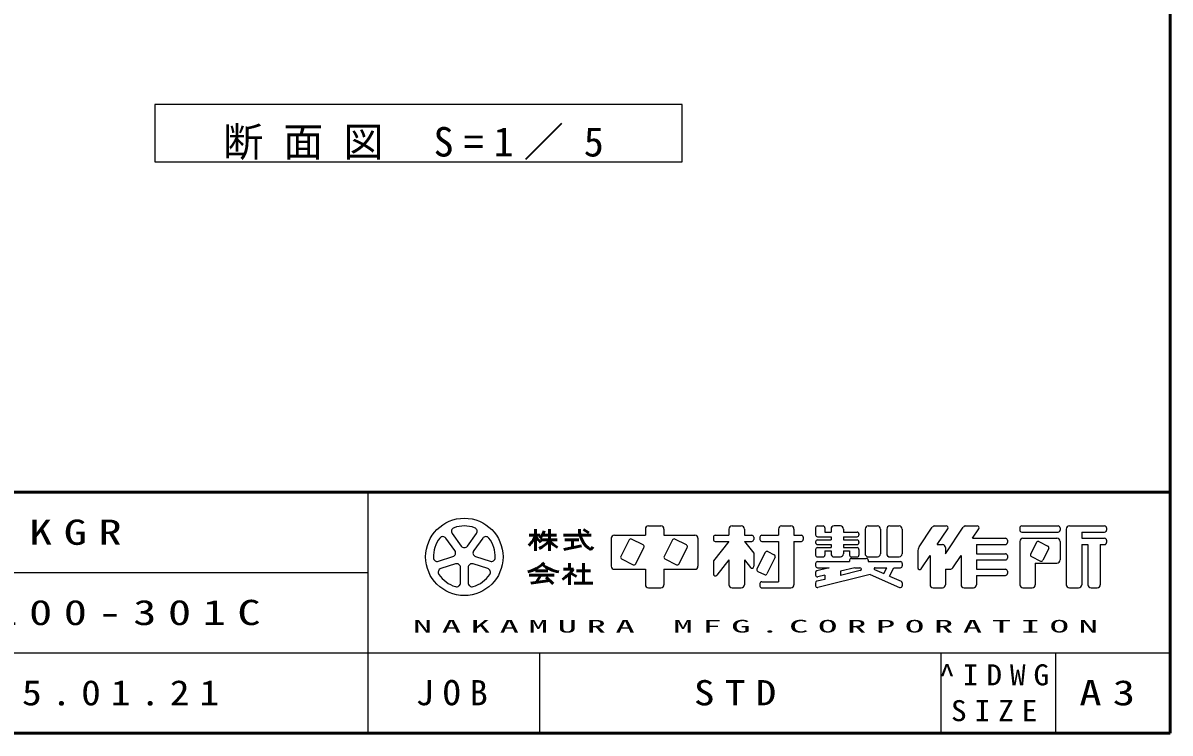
# Model space of a CAD drawing. Units: millimetres, scale not verified, with parts at other scales. Extents: x -3908 to 0, y -198 to 2670.
# Drawn here: x -1001 to 0, y 0 to 619 of the extents above; entities that cross this region are included whole.
import ezdxf

# ---------------------------------------------------------------- set-up
doc = ezdxf.new("R2010")
doc.units = ezdxf.units.MM
doc.layers.add('A3図枠', color=7, linetype='Continuous', lineweight=25)
doc.layers.add('補助', color=2, linetype='Continuous', lineweight=13)
doc.layers.add('図面プロファイル', color=7, linetype='Continuous')
doc.styles.add('ＭＳ ゴシック', font='')
doc.styles.get('ＭＳ ゴシック').set_extended_font_data('MS Gothic')

msp = doc.modelspace()

# ---------------------------------------------------------------- linework, layer by layer
at = {"layer": 'A3図枠', "lineweight": 50}
for p, q in [((0, 0), (0, 2670)), ((-3850, 210), (0, 210)), ((-559.01, 172.533), (-549.56, 172.533)), ((-553.61, 177.933), (-553.61, 159.033)), ((-547.686, 172.533), (-535.25, 172.533)), ((-541.46, 177.933), (-541.46, 159.033)), ((-529.31, 172.533), (-505.01, 172.533)), ((-507.186, 174.669), (-511.597, 177.61)), ((-549.155, 168.483), (-534.71, 168.483)), ((-528.886, 160.198), (-513.533, 163.268)), ((-527.96, 168.483), (-515.81, 168.483)), ((-521.21, 168.483), (-521.21, 161.733)), ((-553.61, 141.483), (-542.81, 141.483)), ((-529.31, 142.833), (-520.512, 142.833)), ((-523.91, 148.233), (-523.91, 142.833)), ((-517.835, 141.483), (-505.685, 141.483)), ((-511.76, 148.233), (-511.76, 130.683)), ((-559.01, 137.838), (-537.41, 137.838)), ((-557.65, 130.675), (-541.126, 133.035)), ((-548.992, 137.838), (-552.887, 131.355)), ((-544.16, 136.069), (-538.098, 130.008)), ((-523.91, 139.099), (-523.91, 129.333)), ((-523.405, 139.605), (-517.961, 136.462)), ((-519.86, 130.683), (-503.66, 130.683)), ((-3850, 0), (0, 0))]:
    msp.add_line(p, q, dxfattribs=at)
at = {"layer": 'A3図枠', "color": 211}
for p, q in [((-700, 210), (-700, 0)), ((-1875, 140), (-700, 140)), ((-2425, 70), (0, 70)), ((-200, 70), (-200, 0))]:
    msp.add_line(p, q, dxfattribs=at)
at = {"layer": 'A3図枠'}
for p, q in [((-455.06, 180.633), (-444.26, 180.633)), ((-382.16, 180.633), (-374.06, 180.633)), ((-338.96, 180.633), (-330.86, 180.633)), ((-307.64, 180.633), (-302.78, 180.633)), ((-287.66, 180.633), (-293.06, 180.633)), ((-263.36, 180.633), (-255.26, 180.633)), ((-244.46, 180.633), (-236.36, 180.633)), ((-205.215, 180.633), (-195.287, 180.633)), ((-178.215, 180.633), (-168.287, 180.633)), ((-129.44, 180.633), (-97.58, 180.633)), ((-87.86, 180.633), (-57.08, 180.633)), ((-626.287, 173.933), (-618.44, 163.133)), ((-612.979, 163.133), (-605.133, 173.933)), ((-484.76, 172.533), (-457.76, 172.533)), ((-457.76, 177.933), (-457.76, 172.533)), ((-441.56, 177.933), (-441.56, 172.533)), ((-441.56, 172.533), (-414.56, 172.533)), ((-398.36, 170.913), (-398.36, 168.753)), ((-396.74, 172.533), (-384.86, 172.533)), ((-384.86, 177.933), (-384.86, 172.533)), ((-371.36, 177.933), (-371.36, 172.533)), ((-371.36, 172.533), (-364.88, 172.533)), ((-363.26, 170.913), (-363.26, 168.753)), ((-357.86, 170.913), (-357.86, 168.753)), ((-356.24, 172.533), (-341.66, 172.533)), ((-341.66, 177.933), (-341.66, 172.533)), ((-328.16, 177.933), (-328.16, 172.533)), ((-328.16, 172.533), (-321.68, 172.533)), ((-320.06, 170.913), (-320.06, 168.753)), ((-309.26, 179.013), (-309.26, 172.803)), ((-307.64, 171.183), (-295.76, 171.183)), ((-301.16, 179.013), (-301.16, 175.233)), ((-301.16, 175.233), (-295.76, 175.233)), ((-295.76, 177.933), (-295.76, 175.233)), ((-295.76, 171.183), (-295.76, 168.483)), ((-284.96, 177.933), (-284.96, 175.233)), ((-284.96, 175.233), (-273.08, 175.233)), ((-284.96, 171.183), (-273.08, 171.183)), ((-284.96, 171.183), (-284.96, 168.483)), ((-271.46, 173.613), (-271.46, 172.803)), ((-266.06, 177.933), (-266.06, 156.333)), ((-252.56, 177.933), (-252.56, 156.333)), ((-247.16, 177.933), (-247.16, 156.333)), ((-233.66, 177.933), (-233.66, 156.333)), ((-218.799, 162.424), (-207.461, 179.431)), ((-203.06, 164.433), (-193.939, 178.114)), ((-195.86, 156.333), (-180.461, 179.431)), ((-172.46, 169.833), (-166.939, 178.114)), ((-131.06, 179.013), (-131.06, 176.853)), ((-129.44, 175.233), (-97.58, 175.233)), ((-95.96, 179.013), (-95.96, 176.853)), ((-90.56, 177.933), (-90.56, 129.333)), ((-77.06, 175.233), (-77.06, 169.833)), ((-77.06, 175.233), (-57.08, 175.233)), ((-55.46, 179.013), (-55.46, 176.853)), ((-623.901, 159.165), (-631.748, 169.966)), ((-599.672, 169.966), (-607.519, 159.165)), ((-487.46, 169.833), (-487.46, 145.533)), ((-471.984, 168.384), (-479.175, 154.002)), ((-459.749, 164.078), (-469.811, 169.109)), ((-466.215, 147.522), (-459.024, 161.904)), ((-434.184, 168.384), (-441.375, 154.002)), ((-421.949, 164.078), (-432.011, 169.109)), ((-428.415, 147.522), (-421.224, 161.904)), ((-411.86, 169.833), (-411.86, 145.533)), ((-384.86, 167.133), (-398.36, 150.258)), ((-396.74, 167.133), (-384.86, 167.133)), ((-371.36, 167.133), (-363.26, 157.008)), ((-371.36, 167.133), (-364.88, 167.133)), ((-356.24, 167.133), (-341.66, 167.133)), ((-341.66, 167.133), (-341.66, 132.033)), ((-328.16, 167.133), (-328.16, 129.333)), ((-328.16, 167.133), (-321.68, 167.133)), ((-309.26, 166.863), (-309.26, 166.053)), ((-307.64, 168.483), (-295.76, 168.483)), ((-307.64, 164.433), (-295.76, 164.433)), ((-307.64, 161.733), (-295.76, 161.733)), ((-295.76, 164.433), (-295.76, 161.733)), ((-284.96, 168.483), (-273.08, 168.483)), ((-284.96, 164.433), (-273.08, 164.433)), ((-284.96, 164.433), (-284.96, 161.733)), ((-284.96, 161.733), (-273.08, 161.733)), ((-271.46, 166.863), (-271.46, 166.053)), ((-203.06, 164.433), (-198.56, 164.433)), ((-195.86, 161.733), (-195.86, 156.333)), ((-172.46, 169.833), (-143.48, 169.833)), ((-168.86, 164.433), (-143.48, 164.433)), ((-168.86, 164.433), (-168.86, 156.333)), ((-141.86, 168.213), (-141.86, 166.053)), ((-131.06, 167.133), (-131.06, 129.333)), ((-128.36, 169.833), (-98.66, 169.833)), ((-116.664, 166.224), (-121.695, 156.162)), ((-114.491, 166.949), (-106.589, 162.998)), ((-105.864, 160.824), (-110.895, 150.762)), ((-95.96, 167.133), (-95.96, 150.933)), ((-77.06, 169.833), (-57.08, 169.833)), ((-77.06, 164.433), (-71.66, 164.433)), ((-77.06, 164.433), (-77.06, 129.333)), ((-71.66, 164.433), (-71.66, 129.333)), ((-60.86, 164.433), (-57.08, 164.433)), ((-60.86, 164.433), (-60.86, 129.333)), ((-55.46, 168.213), (-55.46, 166.053)), ((-638.285, 149.847), (-625.589, 153.972)), ((-605.831, 153.972), (-593.135, 149.847)), ((-478.451, 151.829), (-468.389, 146.798)), ((-440.651, 151.829), (-430.589, 146.798)), ((-398.36, 150.258), (-398.36, 138.676)), ((-384.86, 150.933), (-395.475, 137.664)), ((-384.86, 150.933), (-384.86, 129.333)), ((-371.36, 150.933), (-366.145, 144.414)), ((-371.36, 150.933), (-371.36, 129.333)), ((-363.26, 157.008), (-363.26, 145.426)), ((-353.184, 157.584), (-360.375, 143.202)), ((-344.544, 153.264), (-351.735, 138.882)), ((-351.011, 158.309), (-345.269, 155.438)), ((-309.26, 160.113), (-309.26, 155.253)), ((-307.64, 153.633), (-302.78, 153.633)), ((-301.16, 159.033), (-295.76, 159.033)), ((-301.16, 159.033), (-301.16, 155.253)), ((-295.76, 159.033), (-295.76, 156.333)), ((-293.06, 153.633), (-287.66, 153.633)), ((-284.96, 159.033), (-284.96, 156.333)), ((-284.96, 159.033), (-279.56, 159.033)), ((-279.56, 159.033), (-279.56, 155.253)), ((-279.56, 150.663), (-279.56, 149.583)), ((-277.94, 153.633), (-273.08, 153.633)), ((-277.94, 152.283), (-264.98, 152.283)), ((-271.46, 160.113), (-271.46, 155.253)), ((-263.36, 153.633), (-255.26, 153.633)), ((-263.36, 150.663), (-263.36, 149.583)), ((-244.46, 153.633), (-236.36, 153.633)), ((-220.16, 157.931), (-220.16, 144.134)), ((-217.192, 143.235), (-209.36, 154.983)), ((-209.36, 154.983), (-209.36, 129.333)), ((-189.658, 144.035), (-182.36, 154.983)), ((-182.36, 154.983), (-182.36, 129.333)), ((-168.86, 156.333), (-143.48, 156.333)), ((-168.86, 150.933), (-168.86, 142.833)), ((-168.86, 150.933), (-143.48, 150.933)), ((-141.86, 154.713), (-141.86, 152.553)), ((-120.971, 153.989), (-113.069, 150.038)), ((-623.503, 147.552), (-636.199, 143.427)), ((-619.085, 130.993), (-619.085, 144.342)), ((-612.335, 144.342), (-612.335, 130.993)), ((-595.221, 143.427), (-607.917, 147.552)), ((-484.76, 142.833), (-457.76, 142.833)), ((-457.76, 142.833), (-457.76, 129.333)), ((-441.56, 142.833), (-414.56, 142.833)), ((-441.56, 142.833), (-441.56, 129.333)), ((-359.651, 141.029), (-353.909, 138.158)), ((-309.26, 147.963), (-309.26, 145.803)), ((-297.397, 144.183), (-308.033, 141.524)), ((-307.64, 149.583), (-279.56, 149.583)), ((-307.64, 144.183), (-297.397, 144.183)), ((-275.132, 144.183), (-287.66, 141.051)), ((-270.235, 141.789), (-287.66, 137.433)), ((-287.66, 141.051), (-287.66, 137.433)), ((-275.132, 144.183), (-270.529, 144.183)), ((-263.36, 149.583), (-235.28, 149.583)), ((-257.713, 142.633), (-249.682, 139.063)), ((-257.385, 144.183), (-247.122, 144.183)), ((-249.682, 139.063), (-247.122, 144.183)), ((-244.742, 136.868), (-241.085, 144.183)), ((-241.085, 144.183), (-235.28, 144.183)), ((-233.66, 147.963), (-233.66, 145.803)), ((-195.86, 142.833), (-191.905, 142.833)), ((-195.86, 142.833), (-195.86, 129.333)), ((-168.86, 142.833), (-143.48, 142.833)), ((-141.86, 141.213), (-141.86, 139.053)), ((-117.56, 148.233), (-117.56, 129.333)), ((-117.56, 148.233), (-98.66, 148.233)), ((-357.86, 130.413), (-357.86, 128.253)), ((-356.24, 132.033), (-341.66, 132.033)), ((-309.26, 139.952), (-309.26, 137.726)), ((-309.26, 130.768), (-309.26, 128.542)), ((-301.16, 134.058), (-308.033, 132.34)), ((-261.501, 138.407), (-307.247, 126.97)), ((-301.16, 137.676), (-307.247, 136.154)), ((-301.16, 137.676), (-301.16, 134.058)), ((-261.501, 138.407), (-235.938, 127.045)), ((-244.742, 136.868), (-234.622, 132.37)), ((-233.66, 130.89), (-233.66, 128.526)), ((-168.86, 137.433), (-168.86, 129.333)), ((-168.86, 137.433), (-143.48, 137.433)), ((-455.06, 126.633), (-444.26, 126.633)), ((-382.16, 126.633), (-374.06, 126.633)), ((-356.24, 126.633), (-330.86, 126.633)), ((-206.66, 126.633), (-198.56, 126.633)), ((-179.66, 126.633), (-171.56, 126.633)), ((-128.36, 126.633), (-120.26, 126.633)), ((-87.86, 126.633), (-79.76, 126.633)), ((-68.96, 126.633), (-63.56, 126.633)), ((-550, 70), (-550, 0)), ((-100, 70), (-100, 0))]:
    msp.add_line(p, q, dxfattribs=at)
msp.add_circle((-615.71, 153.633), 33.75, dxfattribs=at)
for centre, radius, start, end in [((-615.71, 153.633), 27, 70.60155, 109.39847), ((-455.06, 177.933), 2.7, 89.99998, 179.99996), ((-444.26, 177.933), 2.7, 0, 89.99998), ((-382.16, 177.933), 2.7, 89.99998, 179.99996), ((-374.06, 177.933), 2.7, 0, 89.99998), ((-338.96, 177.933), 2.7, 89.99998, 179.99996), ((-330.86, 177.933), 2.7, 0, 89.99998), ((-307.64, 179.013), 1.62, 89.99998, 179.99996), ((-302.78, 179.013), 1.62, 0, 89.99998), ((-293.06, 177.933), 2.7, 89.99998, 179.99996), ((-287.66, 177.933), 2.7, 0, 89.99998), ((-263.36, 177.933), 2.7, 89.99998, 179.99996), ((-255.26, 177.933), 2.7, 0, 89.99998), ((-244.46, 177.933), 2.7, 89.99998, 179.99996), ((-236.36, 177.933), 2.7, 0, 89.99998), ((-205.215, 177.933), 2.7, 89.99998, 146.30984), ((-195.287, 179.013), 1.62, 326.31015, 89.99998), ((-178.215, 177.933), 2.7, 89.99998, 146.3098), ((-168.287, 179.013), 1.62, 326.31003, 89.99998), ((-129.44, 179.013), 1.62, 89.99998, 179.99996), ((-97.58, 179.013), 1.62, 0, 89.99998), ((-87.86, 177.933), 2.7, 89.99998, 179.99996), ((-57.08, 179.013), 1.62, 0, 89.99998), ((-634.478, 167.982), 3.375, 35.99999, 142.60154), ((-623.557, 175.917), 3.375, 109.39847, 215.99997), ((-607.863, 175.917), 3.375, 324, 70.60155), ((-596.941, 167.982), 3.375, 37.39846, 143.99995), ((-484.76, 169.833), 2.7, 89.99998, 179.99996), ((-414.56, 169.833), 2.7, 0, 89.99998), ((-396.74, 170.913), 1.62, 89.99998, 179.99996), ((-364.88, 170.913), 1.62, 0, 89.99998), ((-356.24, 170.913), 1.62, 89.99998, 179.99996), ((-321.68, 170.913), 1.62, 0, 89.99998), ((-307.64, 172.803), 1.62, 179.99998, 270.00002), ((-273.08, 173.613), 1.62, 0, 89.99998), ((-273.08, 172.803), 1.62, 270.00002, 0), ((-129.44, 176.853), 1.62, 179.99998, 270.00002), ((-97.58, 176.853), 1.62, 270.00002, 0), ((-57.08, 176.853), 1.62, 270.00002, 0), ((-615.71, 153.633), 27, 142.60154, 181.39846), ((-615.71, 165.117), 3.375, 215.99998, 324), ((-615.71, 153.633), 27, 358.60155, 37.39847), ((-470.535, 167.66), 1.62, 63.43492, 153.435), ((-460.473, 162.629), 1.62, 333.4349, 63.43487), ((-432.735, 167.66), 1.62, 63.43492, 153.435), ((-422.673, 162.629), 1.62, 333.4349, 63.43487), ((-396.74, 168.753), 1.62, 179.99998, 270.00002), ((-364.88, 168.753), 1.62, 270.00002, 0), ((-356.24, 168.753), 1.62, 179.99998, 270.00002), ((-321.68, 168.753), 1.62, 270.00002, 0), ((-307.64, 166.863), 1.62, 89.99998, 179.99996), ((-307.64, 166.053), 1.62, 179.99998, 270.00002), ((-307.64, 160.113), 1.62, 89.99998, 179.99996), ((-273.08, 166.863), 1.62, 0, 89.99998), ((-273.08, 166.053), 1.62, 270.00002, 0), ((-273.08, 160.113), 1.62, 0, 89.99998), ((-212.06, 157.931), 8.1, 146.30999, 179.99996), ((-198.56, 161.733), 2.7, 0, 89.99998), ((-143.48, 168.213), 1.62, 0, 89.99998), ((-143.48, 166.053), 1.62, 270.00002, 0), ((-128.36, 167.133), 2.7, 89.99998, 179.99996), ((-115.215, 165.5), 1.62, 63.43447, 153.43474), ((-107.313, 161.549), 1.62, 333.43483, 63.43447), ((-98.66, 167.133), 2.7, 0, 89.99998), ((-57.08, 168.213), 1.62, 0, 89.99998), ((-57.08, 166.053), 1.62, 270.00002, 0), ((-639.328, 153.056), 3.375, 181.39848, 287.99997), ((-626.632, 157.182), 3.375, 287.99998, 35.99999), ((-604.788, 157.182), 3.375, 143.99996, 251.99999), ((-592.092, 153.056), 3.375, 252.00001, 358.60156), ((-477.726, 153.278), 1.62, 153.43495, 243.43485), ((-439.926, 153.278), 1.62, 153.43495, 243.43485), ((-351.735, 156.86), 1.62, 63.43487, 153.43498), ((-345.993, 153.989), 1.62, 333.43492, 63.43493), ((-307.64, 155.253), 1.62, 179.99998, 270.00002), ((-302.78, 155.253), 1.62, 270.00002, 0), ((-293.06, 156.333), 2.7, 179.99998, 270.00002), ((-287.66, 156.333), 2.7, 270.00002, 0), ((-277.94, 155.253), 1.62, 179.99998, 270.00002), ((-277.94, 150.663), 1.62, 89.99998, 179.99996), ((-273.08, 155.253), 1.62, 270.00002, 0), ((-263.36, 156.333), 2.7, 179.99998, 270.00002), ((-264.98, 150.663), 1.62, 0, 89.99998), ((-255.26, 156.333), 2.7, 270.00002, 0), ((-244.46, 156.333), 2.7, 179.99998, 270.00002), ((-236.36, 156.333), 2.7, 270.00002, 0), ((-143.48, 154.713), 1.62, 0, 89.99998), ((-143.48, 152.553), 1.62, 270.00002, 0), ((-120.246, 155.438), 1.62, 153.43517, 243.43529), ((-112.344, 151.486), 1.62, 243.43534, 333.4349), ((-98.66, 150.933), 2.7, 270.00002, 0), ((-635.156, 140.217), 3.375, 107.99999, 214.60154), ((-622.46, 144.342), 3.375, 359.99997, 107.99999), ((-608.96, 144.342), 3.375, 71.99997, 179.99999), ((-596.264, 140.217), 3.375, 325.39847, 71.99996), ((-484.76, 145.533), 2.7, 179.99998, 270.00002), ((-467.664, 148.246), 1.62, 243.43498, 333.43496), ((-429.864, 148.246), 1.62, 243.43498, 333.43496), ((-414.56, 145.533), 2.7, 270.00002, 0), ((-364.88, 145.426), 1.62, 218.65962, 0), ((-358.926, 142.478), 1.62, 153.43487, 243.4348), ((-307.64, 147.963), 1.62, 89.99998, 179.99996), ((-307.64, 145.803), 1.62, 179.99998, 270.00002), ((-307.64, 139.952), 1.62, 104.03614, 179.99996), ((-270.529, 142.968), 1.215, 284.0365, 89.99998), ((-257.385, 143.373), 0.81, 89.99998, 246.03817), ((-235.28, 147.963), 1.62, 0, 89.99998), ((-235.28, 145.803), 1.62, 270.00002, 0), ((-218.54, 144.134), 1.62, 179.99998, 326.30997), ((-191.905, 145.533), 2.7, 270.00002, 326.31002), ((-143.48, 141.213), 1.62, 0, 89.99998), ((-615.71, 153.633), 27, 214.60156, 253.39848), ((-622.46, 130.993), 3.375, 253.39847, 359.99997), ((-608.96, 130.993), 3.375, 179.99999, 286.60154), ((-615.71, 153.633), 27, 286.60155, 325.39847), ((-396.74, 138.676), 1.62, 179.99998, 321.34037), ((-356.24, 130.413), 1.62, 89.99998, 179.99996), ((-353.184, 139.606), 1.62, 243.43487, 333.43498), ((-307.64, 137.726), 1.62, 179.99998, 284.03612), ((-307.64, 130.768), 1.62, 104.03614, 179.99996), ((-235.28, 130.89), 1.62, 0, 66.03701), ((-143.48, 139.053), 1.62, 270.00002, 0), ((-455.06, 129.333), 2.7, 179.99998, 270.00002), ((-444.26, 129.333), 2.7, 270.00002, 0), ((-382.16, 129.333), 2.7, 179.99998, 270.00002), ((-374.06, 129.333), 2.7, 270.00002, 0), ((-356.24, 128.253), 1.62, 179.99998, 270.00002), ((-330.86, 129.333), 2.7, 270.00002, 0), ((-307.64, 128.542), 1.62, 179.99998, 284.03612), ((-235.28, 128.526), 1.62, 246.03699, 0), ((-206.66, 129.333), 2.7, 179.99998, 270.00002), ((-198.56, 129.333), 2.7, 270.00002, 0), ((-179.66, 129.333), 2.7, 179.99998, 270.00002), ((-171.56, 129.333), 2.7, 270.00002, 0), ((-128.36, 129.333), 2.7, 179.99998, 270.00002), ((-120.26, 129.333), 2.7, 270.00002, 0), ((-87.86, 129.333), 2.7, 179.99998, 270.00002), ((-79.76, 129.333), 2.7, 270.00002, 0), ((-68.96, 129.333), 2.7, 179.99998, 270.00002), ((-63.56, 129.333), 2.7, 270.00002, 0)]:
    msp.add_arc(centre, radius, start, end, dxfattribs=at)
at = {"layer": 'A3図枠', "lineweight": 50}
for centre, radius, start, end in [((-574.661, 180.842), 22.846, 311.36185, 337.13638), ((-533.832, 184.272), 23.451, 212.50346, 230.00631), ((-560.022, 180.471), 14.67, 313.72108, 343.54317), ((-495.63, 176.943), 19.528, 177.09472, 240.51891), ((-563.736, 188.183), 30.341, 295.86917, 317.23866), ((-519.184, 188.183), 30.341, 222.76131, 240.10806), ((-515.397, 168.045), 12.992, 321.42112, 334.8249), ((-568.98, 172.568), 33.203, 285.11261, 313.40619), ((-527.7, 171.937), 31.92, 231.17281, 259.75506), ((-556.6, 172.261), 46.566, 304.87257, 320.80411)]:
    msp.add_arc(centre, radius, start, end, dxfattribs=at)
at = {"layer": '補助', "lineweight": 25}
msp.add_lwpolyline([(-885.77, 548.078), (-885.77, 498.078), (-425.77, 498.078), (-425.77, 548.078)], close=True, dxfattribs=at)

# ---------------------------------------------------------------- texts
at = {"layer": 'A3図枠', "color": 4, "style": 'ＭＳ ゴシック'}
for s, insert, char_height, attachment_point in [('\\T1.5;\\W2.25;NAKAMURA\\~MFG.CORPORATION', (-660.629, 87.5), 11, 7), ('\\T1.5;\\W1.1;^ IDWG', (-150, 50.625), 18.33, 5), ('\\T1.5;\\W1.05;JOB', (-622.761, 35.051), 21.99, 5), ('\\T1.5;\\W1.3;A3', (-50, 35), 21.99, 5), ('\\T1.5;\\W1.1;SIZE', (-150, 19.375), 18.33, 5)]:
    msp.add_mtext(s, dxfattribs=dict(at, insert=insert, char_height=char_height, attachment_point=attachment_point))
at = {"layer": '図面プロファイル', "char_height": 21.99, "attachment_point": 5, "style": 'ＭＳ ゴシック'}
for s, insert in [('\\T1.5;\\W1.35;KGR', (-950, 175)), ('\\T1.5;\\W1.35;KGR100-301C', (-950, 105)), ('\\T1.5;\\W1.15;2015.01.21', (-950, 35)), ('\\T1.5;\\W1.2;STD', (-375, 35))]:
    msp.add_mtext(s, dxfattribs=dict(at, insert=insert))
at = {"layer": '補助', "insert": (-655.77, 499.745), "char_height": 25.66, "attachment_point": 8, "style": 'ＭＳ ゴシック'}
msp.add_mtext('\\T1.5;断面図\\~S=1／5', dxfattribs=at)

doc.saveas('drawing.dxf')
